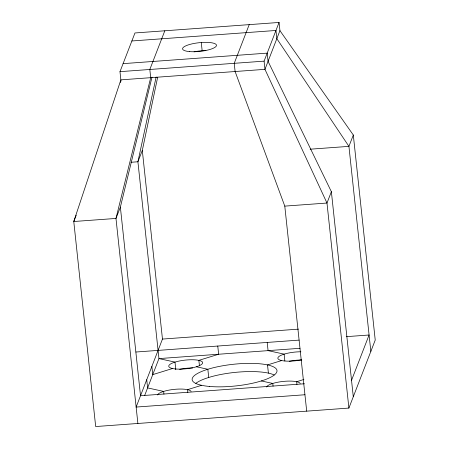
<?xml version="1.0" encoding="UTF-8"?>
<svg xmlns="http://www.w3.org/2000/svg" width="449" height="449" viewBox="0 0 449 449"><rect width="100%" height="100%" fill="white"/><g stroke="black" fill="none" stroke-linecap="round" stroke-linejoin="round"><path stroke-width="0.67" d="M144.623 395.603L158.952 358.599L137.916 161.769L142.305 150.437L157.655 77.279M156.123 77.06L137.916 161.769L130.996 162.274M137.888 423.469L115.977 218.439L120.366 207.101L151.987 77.155M120.86 79.86L73.771 221.514L95.682 426.55L348.895 408.074L375.229 340.073L353.318 135.037L279.94 30.65L279.065 22.45L134.969 32.968L119.984 71.66L120.86 79.86L264.961 69.342L279.94 30.65M120.444 82.487L121.101 80.494M76.212 215.217L73.771 221.514L115.977 218.439L150.701 77.683L149.826 69.483L164.811 30.79M249.212 24.628L234.232 63.32L235.108 71.526L284.784 206.119L306.695 411.149M348.895 408.074L326.984 203.038L264.961 69.342L264.085 61.143L279.065 22.45M142.305 150.437L162.465 339.068L136.131 407.069L304.944 394.75M123.088 63.646L267.189 53.128L268.064 61.333L331.373 191.706L326.984 203.038L284.784 206.119M353.318 135.037L348.929 146.368L370.84 351.404M351.533 380.337L369.084 334.999L346.258 336.666M172.511 368.517L152.744 374.629L151.869 366.429M201.635 385.298L187.519 389.665L187.811 392.404M281.641 360.553L267.525 364.919L268.401 373.119M303.894 379.461L296.649 381.706L296.941 384.439M131.866 40.977L275.961 30.465L276.842 38.665L348.929 146.368L310.186 149.197M119.984 71.66L264.085 61.143M162.465 339.068L298.484 329.139M135.935 352.016L299.124 340.106M299.999 348.306L158.952 358.599L174.992 362.102L175.8 369.622M304.473 383.772L140.52 395.732L120.366 207.101M196.387 366.771L207.842 369.274L208.718 377.474M261.318 380.943L272.773 383.446L273.065 386.179M331.373 191.706L353.284 396.736M284.851 360.974L284.122 354.138L268.075 350.635L267.2 342.435M201.275 42.52L202.151 50.72M217.759 346.044L218.635 354.244L198.868 360.362L199.451 365.828M163.941 394.143L163.649 391.41L147.603 387.908L146.728 379.708M289.352 361.243A17.062 4.361 -6.1 0 1 301.756 359.98M179.645 369.331A17.062 4.361 -6.1 0 1 192.632 367.944M195.826 383.351A42.655 10.894 -6.1 0 1 234.299 372.474A42.655 10.894 -6.1 0 1 274.199 374.977M266.588 387.01A17.062 4.361 -6.1 0 1 283.005 381.448A17.062 4.361 -6.1 0 1 300.229 383.418M157.464 394.974A17.062 4.361 -6.1 0 1 173.881 389.412A17.062 4.361 -6.1 0 1 191.106 391.382M301.734 359.784A17.062 4.361 -6.1 0 1 277.852 358.285A17.062 4.361 -6.1 0 1 300.881 351.775M194.058 51.826A17.062 4.361 -6.1 0 1 205.867 50.563M209.677 386.466A42.655 10.894 -6.1 0 0 276.78 372.03A42.655 10.894 -6.1 0 0 217.277 366.833A42.655 10.894 -6.1 0 0 209.677 386.466M175.727 368.983A17.062 4.361 -6.1 0 0 202.572 363.207A17.062 4.361 -6.1 0 0 178.769 361.131A17.062 4.361 -6.1 0 0 175.727 368.983M189.562 51.596A17.062 4.361 -6.1 0 0 216.401 45.82A17.062 4.361 -6.1 0 0 192.599 43.744A17.062 4.361 -6.1 0 0 189.562 51.596"/></g></svg>
